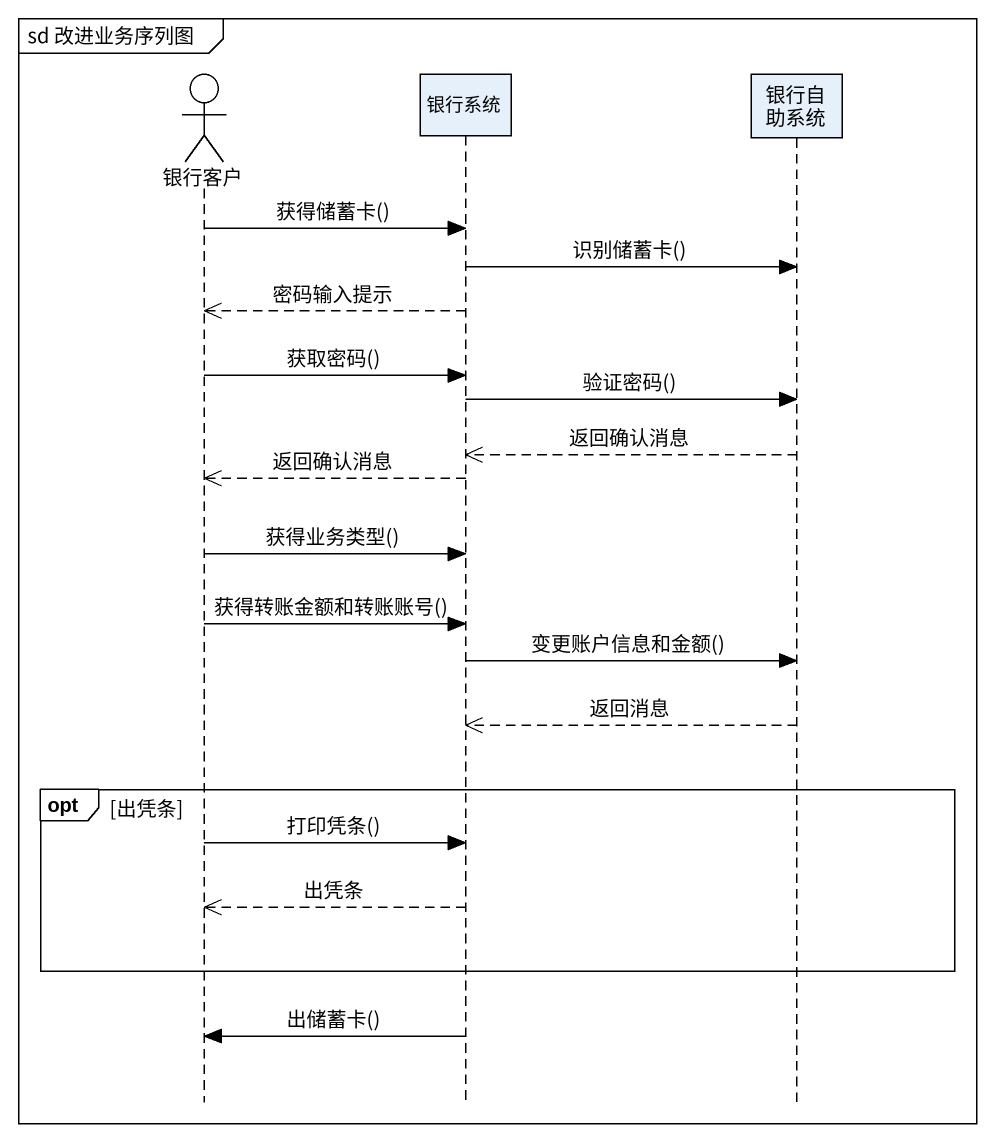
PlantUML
@startuml
mainframe sd 改进业务序列图
hide footbox
actor 银行客户
participant 银行系统
participant 银行自助系统

银行客户 -> 银行系统 : 获得储蓄卡()
银行系统 -> 银行自助系统 : 识别储蓄卡()
银行系统 -->> 银行客户 : 密码输入提示
银行客户 -> 银行系统 : 获取密码()
银行系统 -> 银行自助系统 : 验证密码()
银行自助系统 -->> 银行系统 : 返回确认消息
银行系统 -->> 银行客户 : 返回确认消息
银行客户 -> 银行系统 : 获得业务类型()
银行客户 -> 银行系统 : 获得转账金额和转账账号()
银行系统 -> 银行自助系统 : 变更账户信息和金额()
银行自助系统 -->> 银行系统 : 返回消息
opt 出凭条
  银行客户 -> 银行系统 : 打印凭条()
  银行系统 -->> 银行客户 : 出凭条
end
银行系统 -> 银行客户 : 出储蓄卡()
@enduml
